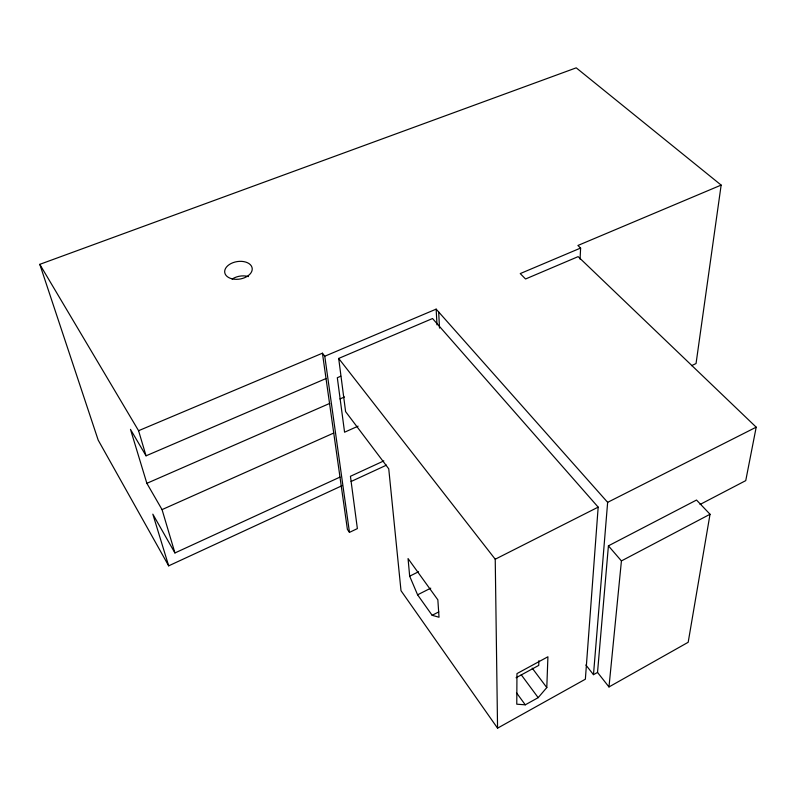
<?xml version="1.0" encoding="UTF-8"?>
<svg xmlns="http://www.w3.org/2000/svg" width="796" height="796" viewBox="0 0 796 796"><rect width="100%" height="100%" fill="white"/><g stroke="black" fill="none" stroke-linecap="round" stroke-linejoin="round"><path stroke-width="1.19" d="M538.872 660.71L538.743 665.396L516.077 677.754M546.792 687.575L547.917 656.77L516.962 673.605L516.773 704.191L525.28 704.818L538.176 697.654L546.792 687.575L532.196 668.113M580.065 259.207L580.612 248.063L577.896 245.486L721.146 185.09L576.224 67.839L39.8 264.342L98.187 440.108L168.672 565.837L342.419 485.51M598.174 507.132L585.358 679.207L497.56 728.161L401.005 590.702L388.746 468.834L345.603 411.622L338.688 358.429L432.536 318.529L598.174 507.132L495.231 559.22L497.56 728.161M597.527 672.421L608.98 686.948L688.182 642.282L710.032 514.256L696.52 500.047L608.413 545.837L597.527 672.421L593.478 674.68L607.647 502.346L436.148 309.137L324.768 356.23L349.474 532.375L357.374 528.604L350.429 476.297L383.831 460.904M608.98 686.948L621.427 560.921L608.413 545.837M721.146 185.09L696.052 363.533L691.575 365.663M580.612 248.063L520.246 273.585L525.559 278.988L578.145 256.63L756.2 427.173L745.743 480.625L700.052 504.465M621.427 560.921L710.032 514.256M432.158 615.298L439.024 617.238L437.85 599.836L408.059 558.583L409.671 576.185L417.592 594.811L432.158 615.298L438.805 611.885M607.647 502.346L756.2 427.173M417.592 594.811L430.755 588.164M409.671 576.185L418.557 571.747M351.106 481.49L386.508 465.133M168.672 565.837L152.832 514.156L174.931 552.951L339.982 477.103M174.931 552.951L162.046 509.609L333.743 433.034L322.43 353.195L138.574 430.706L39.8 264.342M358.1 426.159L344.569 432.208L337.315 377.712L340.738 376.239M162.046 509.609L146.862 483.321L329.733 403.413M339.962 398.945L344.499 396.955M146.862 483.321L130.474 429.362L146.046 455.819L326.022 378.548M585.886 665.008L593.478 674.68M338.688 358.429L495.231 559.22M322.43 353.195L324.768 356.23M521.231 674.769L538.176 697.654M516.495 692.779L525.28 704.818M349.474 532.375L347.394 529.39L333.743 433.034M138.574 430.706L146.046 455.819M436.148 309.137L437.004 324.877M438.676 311.982L439.521 328.101M232.273 279.008A13.751 8.846 -9.3 0 1 248.392 276.6M232.044 278.829A13.89 8.836 -9.2 0 0 252.223 268.67A13.89 8.836 -9.2 0 0 231.069 263.516A13.89 8.836 -9.2 0 0 232.044 278.829"/></g></svg>
